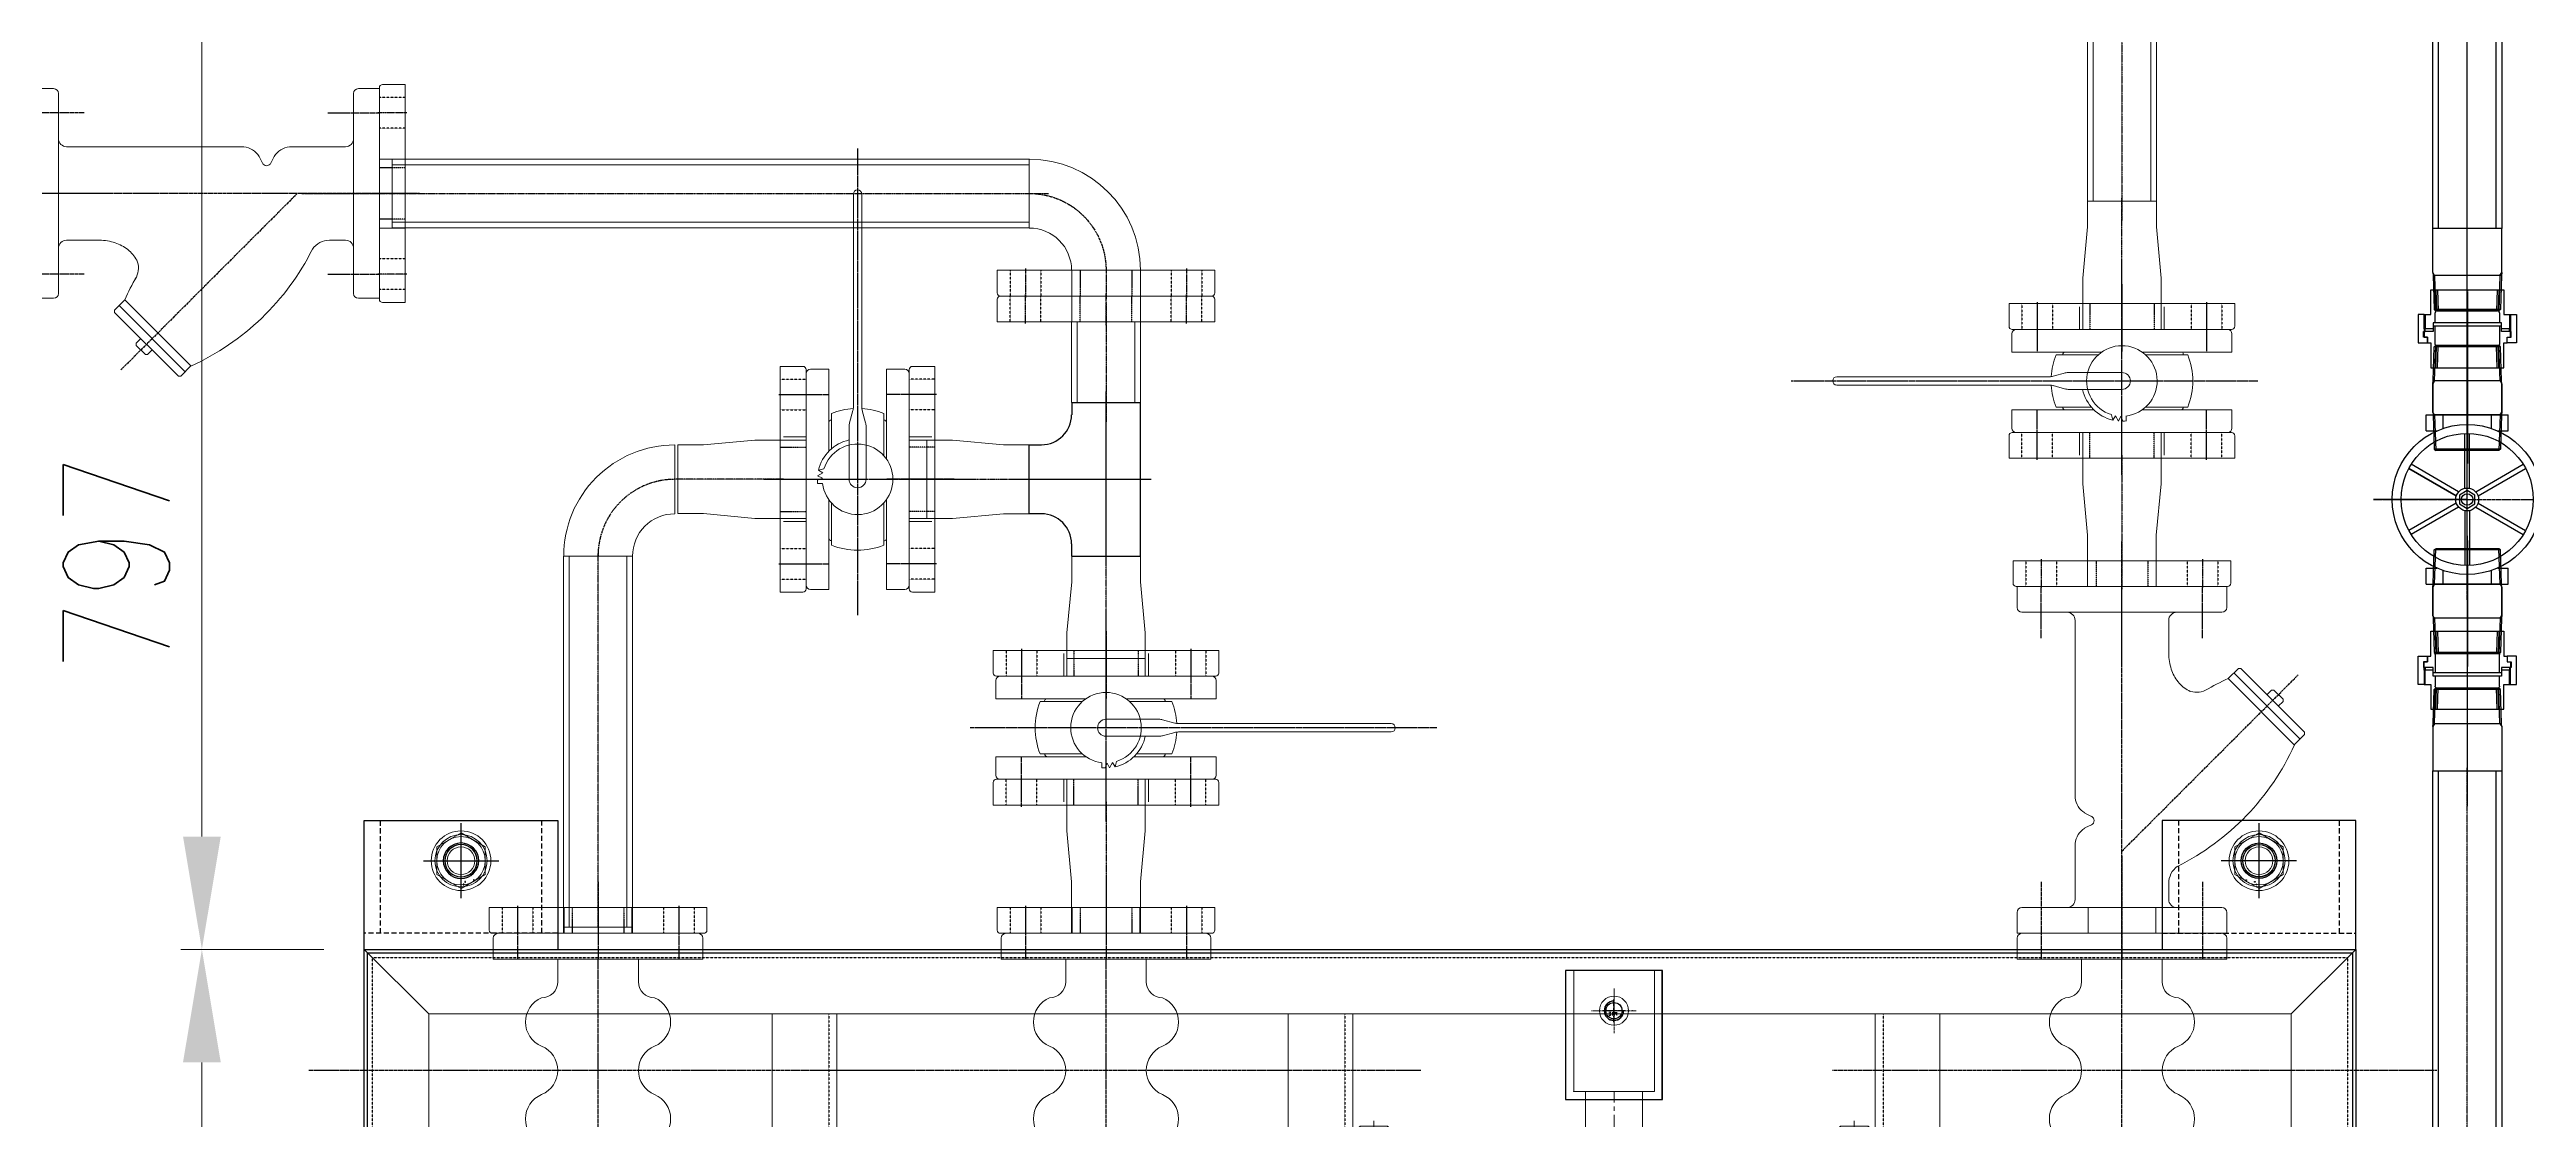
# Model space of a CAD drawing. Header units: millimetres. Extents: x -32759 to 129432, y 390 to 54305.
# Drawn here: x 13997 to 15533, y 27205 to 27868 of the extents above; entities that cross this region are included whole.
import ezdxf

# ---------------------------------------------------------------- set-up
doc = ezdxf.new("R2010")
doc.units = ezdxf.units.MM
for name, pattern in [('CENTER', [2, 1.25, -0.25, 0.25, -0.25]), ('HIDDEN', [0.375, 0.25, -0.125]), ('HIDDEN2', [4.7625, 3.175, -1.5875]), ('PHANTOM', [2.5, 1.25, -0.25, 0.25, -0.25, 0.25, -0.25])]:
    doc.linetypes.add(name, pattern=pattern)
for name, color, linetype in [('01d', 211, 'Continuous'), ('01j', 243, 'Continuous'), ('1', 20, 'Continuous'), ('3', 5, 'Continuous'), ('4', 102, 'Continuous'), ('65A_65A_10K-FF', 7, 'Continuous'), ('BOM-UDEF', 3, 'Continuous'), ('CENTER', 1, 'CENTER'), ('CL', 1, 'CENTER'), ('FL', 3, 'Continuous'), ('HL', 2, 'HIDDEN'), ('OUTLINE', 7, 'Continuous'), ('PL', 5, 'PHANTOM'), ('RD', 5, 'Continuous'), ('THIN', 3, 'Continuous'), ('외형선', 3, 'Continuous')]:
    doc.layers.add(name, color=color, linetype=linetype)
doc.layers.add('02 숨은선', color=2, linetype='HIDDEN', lineweight=15)
doc.layers.add('_BODY', color=7, linetype='Continuous', lineweight=13)
doc.styles.add('ROAMNS', font='romans.shx', dxfattribs={"width": 0.8, "bigfont": 'whgtxt.shx'})
doc.styles.add('한글', font='romans.shx', dxfattribs={"height": 4, "bigfont": 'whgtxt.shx'})
doc.dimstyles.new('20 작은 한덕_도면칫수', dxfattribs={"dimscale": 20, "dimtxt": 3.3, "dimasz": 3.5, "dimexe": 0.65, "dimexo": 1.25, "dimgap": 1, "dimtad": 1, "dimdec": 0, "dimdsep": 46, "dimtxsty": 'ROAMNS', "dimcen": 0, "dimclrd": 7, "dimclre": 7, "dimclrt": 2, "dimadec": 0, "dimazin": 2, "dimtp": 0.1, "dimtm": 0.1, "dimtfac": 0.71, "dimtdec": 0, "dimtmove": 0, "dimatfit": 3, "dimfxl": 1, "dimlwd": -1, "dimlwe": -1, "dimarcsym": 1})

# ---------------------------------------------------------------- blocks, each defined once
blk = doc.blocks.new('sdfgsdfgsfgd')
at = {"ltscale": 0.5}
blk.add_circle((488041.9, 298396.3), 5.05, dxfattribs=at)
at = {"layer": 'CL', "ltscale": 0.5}
for p, q in [((488034.9, 298396.3), (488048.9, 298396.3)), ((488041.9, 298403.3), (488041.9, 298389.3))]:
    blk.add_line(p, q, dxfattribs=at)
at = {"layer": 'FL', "color": 1, "ltscale": 0.5}
blk.add_arc((488041.9, 298396.3), 6, 270, 180, dxfattribs=at)
at = {"color": 2, "ltscale": 0.5, "insert": (488039.8, 298399.2), "char_height": 2, "width": 1.543, "attachment_point": 1, "style": '한글'}
blk.add_mtext('M12', dxfattribs=at)
blk = doc.blocks.new('zxcvxcvxz')
at = {"ltscale": 0.5}
for p, q in [((487475.9, 298214.1), (487475.9, 298134.1)), ((487535.9, 298214.1), (487475.9, 298214.1)), ((487535.9, 298134.1), (487535.9, 298214.1)), ((487475.9, 298134.1), (487535.9, 298134.1))]:
    blk.add_line(p, q, dxfattribs=at)
blk.add_blockref('sdfgsdfgsfgd', (-536, -237.2))
blk = doc.blocks.new('FRP-32')
for p, q in [((0, -62), (0, 62)), ((16, 65), (3, 65)), ((16, -65), (16, 65)), ((154, 65), (167, 65)), ((154, -65), (154, 65)), ((170, -62), (170, 62)), ((-16, 21), (0, 21)), ((16, 25), (30, 25)), ((140, 25), (154, 25)), ((186, 21), (170, 21)), ((-16, -21), (0, -21)), ((16, -25), (30, -25)), ((140, -25), (154, -25)), ((186, -21), (170, -21)), ((3, -65), (16, -65)), ((167, -65), (154, -65))]:
    blk.add_line(p, q)
for centre, radius, start, end in [((3, 62), 3, 90, 180), ((167, 62), 3, 0, 90), ((30, 35), 10, 270, 0), ((55, 28.75), 16.25, 22.61986, 157.38014), ((85, 41.25), 16.25, 202.61986, 337.38014), ((115, 28.75), 16.25, 22.61986, 157.38014), ((140, 35), 10, 180, 270), ((30, -35), 10, 0, 90), ((85, -41.25), 16.25, 22.61986, 157.38014), ((140, -35), 10, 90, 180), ((55, -28.75), 16.25, 202.61986, 337.38014), ((115, -28.75), 16.25, 202.61986, 337.38014), ((3, -62), 3, 180, 270), ((167, -62), 3, 270, 0)]:
    blk.add_arc(centre, radius, start, end)
at = {"layer": 'CENTER'}
for p, q in [((85, 195.21), (85, -179.4)), ((-16, 50), (16, 50)), ((186, 50), (154, 50)), ((-32, 0), (16, 0)), ((16, 0), (154, 0)), ((202, 0), (154, 0)), ((-16, -50), (16, -50)), ((186, -50), (154, -50))]:
    blk.add_line(p, q, dxfattribs=at)
blk = doc.blocks.new('SDFGSDFGFSDGSDG')
at = {"color": 7}
for p, q in [((341282.7, 45572.3), (341282.7, 45472.3)), ((341282.7, 45572.3), (341357.7, 45572.3)), ((341357.7, 45226.3), (341357.7, 45572.3)), ((341282.7, 45472.3), (341357.7, 45472.3)), ((341724.7, 45424.3), (341799.7, 45424.3)), ((341799.7, 45374.3), (341799.7, 45424.3)), ((341724.7, 45374.3), (341799.7, 45374.3)), ((341282.7, 45326.3), (341357.7, 45326.3)), ((341282.7, 45326.3), (341282.7, 45226.3)), ((341282.7, 45226.3), (341357.7, 45226.3))]:
    blk.add_line(p, q, dxfattribs=at)
at = {"color": 7, "linetype": 'Continuous'}
for p, q in [((341357.7, 45572.3), (341381.7, 45572.3)), ((341381.7, 45226.3), (341381.7, 45572.3)), ((341539.7, 45572.3), (341563.7, 45572.3)), ((341539.7, 45572.3), (341539.7, 45226.3)), ((341563.7, 45572.3), (341563.7, 45226.3)), ((341724.7, 45424.3), (341724.7, 45374.3)), ((341539.7, 45417), (341381.7, 45417)), ((341724.7, 45417), (341508.7, 45417)), ((341539.7, 45381.7), (341381.7, 45381.7)), ((341724.7, 45381.7), (341508.7, 45381.7)), ((341357.7, 45226.3), (341381.7, 45226.3)), ((341539.7, 45226.3), (341563.7, 45226.3))]:
    blk.add_line(p, q, dxfattribs=at)
for p, q in [((341566.1, 45565.3), (341563.7, 45565.3)), ((341566.1, 45531.3), (341566.1, 45565.3)), ((341580.1, 45563.9), (341566.1, 45563.9)), ((341582.1, 45536.6), (341582.1, 45560)), ((341539.7, 45558.3), (341381.7, 45558.3)), ((341580.1, 45556.1), (341566.1, 45556.1)), ((341701.7, 45558.3), (341582.1, 45558.3)), ((341701.7, 45558.3), (341703.2, 45556.8)), ((341703.2, 45556.8), (341703.2, 45548.3)), ((341703.2, 45539.8), (341703.2, 45548.3)), ((341703.2, 45539.8), (341703.2, 45548.3)), ((341539.7, 45538.3), (341381.7, 45538.3)), ((341566.1, 45531.3), (341563.7, 45531.3)), ((341580.1, 45540.5), (341566.1, 45540.5)), ((341580.1, 45532.8), (341566.1, 45532.8)), ((341701.7, 45538.3), (341582.1, 45538.3)), ((341701.7, 45538.3), (341703.2, 45539.8)), ((341566.1, 45267.3), (341563.7, 45267.3)), ((341566.1, 45267.3), (341566.1, 45233.3)), ((341539.7, 45260.3), (341381.7, 45260.3)), ((341580.1, 45265.9), (341566.1, 45265.9)), ((341580.1, 45258.1), (341566.1, 45258.1)), ((341582.1, 45262), (341582.1, 45238.6)), ((341701.7, 45260.3), (341582.1, 45260.3)), ((341701.7, 45260.3), (341703.2, 45258.8)), ((341703.2, 45258.8), (341703.2, 45250.3)), ((341703.2, 45258.8), (341703.2, 45250.3)), ((341539.7, 45240.3), (341381.7, 45240.3)), ((341580.1, 45242.5), (341566.1, 45242.5)), ((341701.7, 45240.3), (341582.1, 45240.3)), ((341701.7, 45240.3), (341703.2, 45241.8)), ((341703.2, 45241.8), (341703.2, 45250.3)), ((341566.1, 45233.3), (341563.7, 45233.3)), ((341580.1, 45234.8), (341566.1, 45234.8))]:
    blk.add_line(p, q)
at = {"color": 1, "linetype": 'CENTER', "ltscale": 10}
for p, q in [((341706.4, 45548.3), (341357.7, 45548.3)), ((341357.7, 45399.3), (341724.7, 45399.3)), ((341706.4, 45250.3), (341357.7, 45250.3))]:
    blk.add_line(p, q, dxfattribs=at)
at = {"color": 1}
for p, q in [((341539.7, 45556.8), (341381.7, 45556.8)), ((341703.2, 45556.8), (341582.1, 45556.8)), ((341701.7, 45558.3), (341701.7, 45548.3)), ((341701.7, 45538.3), (341701.7, 45548.3)), ((341539.7, 45539.8), (341381.7, 45539.8)), ((341703.2, 45539.8), (341582.1, 45539.8)), ((341539.7, 45258.8), (341381.7, 45258.8)), ((341703.2, 45258.8), (341582.1, 45258.8)), ((341701.7, 45260.3), (341701.7, 45250.3)), ((341539.7, 45241.8), (341381.7, 45241.8)), ((341703.2, 45241.8), (341582.1, 45241.8)), ((341701.7, 45240.3), (341701.7, 45250.3))]:
    blk.add_line(p, q, dxfattribs=at)
at = {"color": 1, "linetype": 'CENTER'}
for p, q in [((341317.7, 45508.5), (341317.7, 45536.2)), ((341303.8, 45522.3), (341331.5, 45522.3)), ((341774.7, 45385.5), (341774.7, 45413.2)), ((341788.5, 45399.3), (341760.8, 45399.3)), ((341317.7, 45262.5), (341317.7, 45290.2)), ((341303.8, 45276.3), (341331.5, 45276.3))]:
    blk.add_line(p, q, dxfattribs=at)
at = {"color": 6, "linetype": 'PHANTOM', "ltscale": 30}
for p, q in [((341381.7, 45269), (341539.7, 45538.3)), ((341539.7, 45260.3), (341381.7, 45529.7))]:
    blk.add_line(p, q, dxfattribs=at)
at = {"color": 4}
for centre in [(341317.7, 45522.3), (341774.7, 45399.3), (341317.7, 45276.3)]:
    blk.add_circle(centre, 9, dxfattribs=at)
for centre, radius, start, end in [((341577.4, 45560), 4.72, 304.3645, 55.6355), ((341566.3, 45548.3), 15.8, 330.4421, 29.5579), ((341577.4, 45536.6), 4.72, 304.3645, 55.6355), ((341577.4, 45262), 4.72, 304.3645, 55.6355), ((341566.3, 45250.3), 15.8, 330.4421, 29.5579), ((341577.4, 45238.6), 4.72, 304.3645, 55.6355)]:
    blk.add_arc(centre, radius, start, end)
at = {"color": 0, "linetype": 'ByBlock'}
for p in [(341282.7, 45572.3), (341357.7, 45572.3), (341724.7, 45424.3), (341799.7, 45374.3), (341799.7, 45374.3)]:
    blk.add_point(p, dxfattribs=at)
at = {"color": 1, "linetype": 'CENTER'}
blk.add_point((341774.7, 45388), dxfattribs=at)
at = {"color": 3, "linetype": 'ByBlock'}
blk.add_point((341799.7, 45374.3), dxfattribs=at)
blk.add_point((341799.7, 45374.3), dxfattribs=at)
blk.add_point((341799.7, 45374.3), dxfattribs=at)
at = {"layer": '65A_65A_10K-FF', "color": 7, "linetype": 'Continuous'}
for p, q in [((341157.7, 45561.8), (341157.7, 45386.8)), ((341157.7, 45561.8), (341175.7, 45561.8)), ((341175.7, 45561.8), (341175.7, 45386.8)), ((341176.1, 45512.5), (341357.7, 45512.5)), ((341176.1, 45436.2), (341357.7, 45436.2)), ((341237.7, 45411.8), (341237.7, 45236.8)), ((341237.7, 45411.8), (341255.7, 45411.8)), ((341255.7, 45411.8), (341255.7, 45236.8)), ((341157.7, 45386.8), (341175.7, 45386.8)), ((341256.1, 45362.5), (341357.7, 45362.5)), ((341256.1, 45286.2), (341357.7, 45286.2)), ((341237.7, 45236.8), (341255.7, 45236.8))]:
    blk.add_line(p, q, dxfattribs=at)
at = {"layer": 'Defpoints', "color": 3, "linetype": 'ByBlock'}
blk.add_point((341207.7, 45522.3), dxfattribs=at)
at = {"layer": 'OUTLINE', "color": 1, "linetype": 'CENTER', "ltscale": 20}
for p, q in [((341158.1, 45474.3), (341381.7, 45474.3)), ((341238.1, 45324.3), (341381.7, 45324.3))]:
    blk.add_line(p, q, dxfattribs=at)
blk = doc.blocks.new('BL-50P')
for p, q in [((33.5, 202), (33.5, 51.3)), ((39.5, 202), (39.5, 51.3)), ((0, -75), (0, 75)), ((3, 78), (16, 78)), ((16, 19.8), (16, 78)), ((70, 78), (57, 78)), ((57, 78), (57, 14.3)), ((73, 75), (73, -75)), ((16, 40.1), (16, 19.8)), ((18, 46.7), (18, 21.7)), ((30.5, 37.5), (30.5, 0)), ((33.2, 48.7), (30.8, 40.1)), ((39.8, 48.7), (42.2, 40.1)), ((42.5, 37.5), (42.5, 0)), ((55, 46.7), (55, 16.8)), ((57, 40.1), (57, 14.3)), ((-16, 30), (0, 30)), ((89, 30), (73, 30)), ((8, -0.7), (11.5, 0.7)), ((8.1, 2.4), (11.9, 4.6)), ((11.5, 0.7), (8.1, 2.4)), ((8.7, 6.4), (12.6, 7.4)), ((11.9, 4.6), (8.7, 6.4)), ((8.1, -2.9), (11.7, -2.9)), ((16, -78), (16, -14.3)), ((16, -14.3), (16, -41.5)), ((18, -16.8), (18, -46.7)), ((55, -16.8), (55, -46.7)), ((57, -14.3), (57, -78)), ((57, -14.3), (57, -42)), ((-16, -30), (0, -30)), ((89, -30), (73, -30)), ((18, -43.5), (18, -43.5)), ((55, -43.5), (55.5, -43.5)), ((3, -78), (16, -78)), ((70, -78), (57, -78))]:
    blk.add_line(p, q)
for centre, radius, start, end in [((36.5, 202), 3, 0, 180), ((3, 75), 3, 90, 180), ((70, 75), 3, 0, 90), ((18, 40.1), 2, 90, 180), ((36.5, 0), 50.2, 93.5055, 111.6124), ((40.5, 37.5), 10, 164.9149, 180), ((23.5, 51.3), 10, 344.9149, 0), ((49.5, 51.3), 10, 180, 195.0851), ((36.5, 0), 50.2, 68.3876, 86.4945), ((32.5, 37.5), 10, 0, 15.0851), ((55, 40.1), 2, 0, 90), ((36.5, 0), 28.5, 102.1532, 166.9419), ((36.5, 0), 25, 186.6152, 162.7268), ((36.5, 0), 6, 180, 0), ((36.5, 0), 28.5, 181.4361, 185.7998), ((18, -41.5), 2, 180, 270), ((36.5, 0), 50.2, 248.3876, 291.6124), ((55.5, -42), 1.5, 270, 0), ((3, -75), 3, 180, 270), ((70, -75), 3, 270, 0)]:
    blk.add_arc(centre, radius, start, end)
at = {"layer": 'CENTER'}
for p, q in [((36.5, 234.4), (36.5, -96.3)), ((-16, 60), (16, 60)), ((89, 60), (57, 60)), ((-29.9, 0), (119.7, 0)), ((-28, 0), (16, 0)), ((105, 0), (57, 0)), ((-16, -60), (16, -60)), ((89, -60), (57, -60))]:
    blk.add_line(p, q, dxfattribs=at)
blk = doc.blocks.new('A$C351C1466')
at = {"ltscale": 0.5}
for p, q in [((2, 140), (2, 0)), ((16, 140), (2, 140)), ((18, 2), (18, 138)), ((2, 94.3), (18, 94.3)), ((2, 45.7), (18, 45.7)), ((2, 0), (16, 0))]:
    blk.add_line(p, q, dxfattribs=at)
for centre, start, end in [((16, 138), 0, 90), ((16, 2), 270, 0)]:
    blk.add_arc(centre, 2, start, end, dxfattribs=at)
at = {"layer": 'CL', "ltscale": 0.5}
for p, q in [((1, 122.5), (19, 122.5)), ((0, 70), (20, 70)), ((1, 17.5), (19, 17.5))]:
    blk.add_line(p, q, dxfattribs=at)
at = {"layer": 'HL', "ltscale": 0.5}
for p, q in [((2, 132), (18, 132)), ((2, 113), (18, 113)), ((2, 27), (18, 27)), ((2, 8), (18, 8))]:
    blk.add_line(p, q, dxfattribs=at)
at = {"layer": 'PL', "ltscale": 0.5}
for p, q in [((2, 90), (18, 90)), ((2, 50), (18, 50))]:
    blk.add_line(p, q, dxfattribs=at)
blk = doc.blocks.new('A$C01775BC6')
at = {"ltscale": 0.5}
for p, q in [((2, 48.6), (17.9, 48.6)), ((2, 0), (2, 48.6)), ((17.9, 48.6), (49.6, 45.6)), ((49.6, 45.6), (65.5, 45.6)), ((65.5, 45.6), (65.5, 2.9)), ((49.6, 2.9), (17.9, 0)), ((65.5, 2.9), (49.6, 2.9)), ((17.9, 0), (2, 0))]:
    blk.add_line(p, q, dxfattribs=at)
at = {"layer": 'CL', "ltscale": 0.5}
blk.add_line((0, 24.3), (67.5, 24.3), dxfattribs=at)
blk = doc.blocks.new('A$C63697C70')
at = {"ltscale": 0.5}
for p, q in [((2, 135), (2, 0)), ((16, 135), (2, 135)), ((18, 2), (18, 133)), ((2, 88.9), (18, 88.9)), ((2, 46.2), (18, 46.2)), ((2, 0), (16, 0))]:
    blk.add_line(p, q, dxfattribs=at)
for centre, start, end in [((16, 133), 0, 90), ((16, 2), 270, 0)]:
    blk.add_arc(centre, 2, start, end, dxfattribs=at)
at = {"layer": 'CL', "ltscale": 0.5}
for p, q in [((1, 117.5), (19, 117.5)), ((0, 67.5), (20, 67.5)), ((1, 17.5), (19, 17.5))]:
    blk.add_line(p, q, dxfattribs=at)
at = {"layer": 'HL', "ltscale": 0.5}
for p, q in [((2, 127), (18, 127)), ((2, 108), (18, 108)), ((2, 27), (18, 27)), ((2, 8), (18, 8))]:
    blk.add_line(p, q, dxfattribs=at)
at = {"layer": 'PL', "ltscale": 0.5}
for p, q in [((2, 83.5), (18, 83.5)), ((2, 51.5), (18, 51.5))]:
    blk.add_line(p, q, dxfattribs=at)
blk = doc.blocks.new('A$C61626EAD')
at = {"ltscale": 0.5}
blk.add_blockref('A$C351C1466', (79.5, 0), dxfattribs=at)
at = {"ltscale": 0.5, "rotation": 180}
blk.add_blockref('A$C63697C70', (20, 137.5), dxfattribs=at)
at = {"ltscale": 0.5, "xscale": -1}
blk.add_blockref('A$C01775BC6', (83.5, 45.7), dxfattribs=at)
blk = doc.blocks.new('CI-F32S')
for p, q in [((13, 65), (0, 65)), ((0, 65), (0, -65)), ((16, 62), (16, -34)), ((199, -34), (199, 62)), ((215, 65), (202, 65)), ((215, -65), (215, 65)), ((21, 29), (55.8, 29)), ((31, 29), (46.5, 29)), ((67.3, 18.9), (65.3, 23)), ((72.5, 18.9), (74.5, 23)), ((84, 29), (194, 29)), ((21, -29), (31, -29)), ((173.5, -29), (194, -29)), ((16, -34), (16, -62)), ((199, -62), (199, -34)), ((0, -65), (13, -65)), ((116.9, -106.9), (157.9, -65.9)), ((120.4, -110.5), (161.4, -69.5)), ((124.6, -113.3), (164.2, -73.7)), ((157.9, -65.9), (164.2, -72.3)), ((164.2, -72.3), (164.2, -73.7)), ((202, -65), (215, -65)), ((148, -90), (150.8, -92.8)), ((116.9, -106.9), (123.2, -113.3)), ((140.9, -97), (143.7, -99.9)), ((143.7, -99.9), (145.1, -99.9)), ((145.1, -99.9), (150.8, -94.2)), ((150.8, -92.8), (150.8, -94.2)), ((123.2, -113.3), (124.6, -113.3))]:
    blk.add_line(p, q)
blk.add_lwpolyline([(173.5, -29, 0.079365), (163.8, -30.6, 0.08841), (156, -34.8, 0.105167), (150.5, -41.4, 0.020221), (149.9, -42.5, 0.121124)], format="xyb")
for centre, radius, start, end in [((13, 62), 3, 0, 90), ((202, 62), 3, 90, 180), ((21, 34), 5, 180, 270), ((194, 34), 5, 270, 0), ((54.5, 16.5), 12.5, 31.2177, 84.3169), ((69.9, 20.1), 2.89, 204.1228, 335.8772), ((85.3, 16.5), 12.5, 95.6831, 148.7823), ((21, -34), 5, 90, 180), ((31, -41.9), 12.9, 35.2952, 90.0763), ((194, -34), 5, 0, 90), ((181.6, 35.7), 156.7, 206.6184, 245.595), ((161.5, -46.4), 12.1, 161.4563, 212.9327), ((15.2, -130.6), 156.7, 24.405, 30.1826), ((13, -62), 3, 270, 0), ((202, -62), 3, 180, 270)]:
    blk.add_arc(centre, radius, start, end)
at = {"layer": 'CENTER'}
for p, q in [((32, 50), (0, 50)), ((183, 50), (215, 50)), ((-24.8, 0), (242.9, 0)), ((48, 0), (0, 0)), ((50.9, 0), (160.3, -109.4)), ((167, 0), (215, 0)), ((32, -50), (0, -50)), ((183, -50), (215, -50))]:
    blk.add_line(p, q, dxfattribs=at)
blk = doc.blocks.new('A$C57364975')
at = {"layer": '1'}
for p, q in [((53.4, 84.1), (53.4, 0)), ((0, 28), (107.9, 28))]:
    blk.add_line(p, q, dxfattribs=at)
at = {"layer": '3'}
for p, q in [((32.1, 75.6), (74.8, 75.6)), ((32.1, 75.6), (32.1, 68)), ((74.8, 75.6), (74.8, 68)), ((5.8, 49.3), (13.4, 49.3)), ((5.8, 49.3), (5.8, 6.6)), ((101, 49.3), (93.4, 49.3)), ((101, 49.3), (101, 6.6)), ((5.8, 6.6), (101, 6.6))]:
    blk.add_line(p, q, dxfattribs=at)
for centre, start, end in [((13.4, 68), 270, 0), ((93.4, 68), 180, 270)]:
    blk.add_arc(centre, 18.6, start, end, dxfattribs=at)
blk = doc.blocks.new('A$C14AC7C18')
at = {"ltscale": 0.5}
for p, q in [((12, 0), (12, 42.7)), ((12, 42.7), (62, 42.7)), ((62, 39.2), (12, 39.2)), ((62, 0), (62, 42.7)), ((62, 3.5), (12, 3.5)), ((62, 0), (12, 0))]:
    blk.add_line(p, q, dxfattribs=at)
at = {"layer": 'CL', "ltscale": 0.5}
blk.add_line((74, 21.3), (0, 21.3), dxfattribs=at)
blk = doc.blocks.new('A$C0A1C3371')
at = {"ltscale": 0.5, "extrusion": (0, 0, -1), "zscale": -1}
for name, p, rotation in [('A$C351C1466', (-54.1, 174.1), 90.00000000000001), ('A$C63697C70', (-219.7, 137.5), 180)]:
    blk.add_blockref(name, p, dxfattribs=dict(at, rotation=rotation))
at = {"ltscale": 0.5, "rotation": 270}
blk.add_blockref('A$C01775BC6', (99.8, 183.1), dxfattribs=at)
at = {"ltscale": 0.5, "extrusion": (0, 0, -1), "zscale": -1}
blk.add_blockref('A$C351C1466', (-20, 0), dxfattribs=at)
for name, p in [('A$C57364975', (70.7, 42)), ('A$C14AC7C18', (159.7, 48.7))]:
    blk.add_blockref(name, p)
at = {"ltscale": 0.5}
blk.add_blockref('A$C01775BC6', (11, 45.7), dxfattribs=at)
blk = doc.blocks.new('ytreyrty')
at = {"ltscale": 0.5}
for p, q in [((333062.6, 37987.1), (333105.3, 37987.1)), ((333036.4, 37960.8), (333036.4, 37918.1))]:
    blk.add_line(p, q, dxfattribs=at)
for radius in [68.9, 26.2]:
    blk.add_arc((333036.4, 37987.1), radius, 270, 0, dxfattribs=at)
at = {"layer": 'CL', "ltscale": 0.5}
blk.add_arc((333036.4, 37987.1), 47.6, 270, 0, dxfattribs=at)
blk = doc.blocks.new('A$C14867295')
at = {"ltscale": 0.5}
for p, q in [((0, 0), (0, 230)), ((0, 230), (42.7, 230)), ((3.5, 0), (3.5, 230)), ((39.2, 0), (39.2, 230)), ((42.7, 230), (42.7, 0)), ((0, 0), (42.7, 0))]:
    blk.add_line(p, q, dxfattribs=at)
at = {"layer": 'CL', "ltscale": 0.5}
blk.add_line((21.4, 0), (21.4, 232), dxfattribs=at)
blk = doc.blocks.new('HS_BOM', base_point=(-3113.6, 16316.3))
at = {"layer": 'BOM-UDEF'}
blk.add_circle((-3113.6, 16316.3), 0.25, dxfattribs=at)
blk = doc.blocks.new('asfsafsdfffas')
for p, q in [((495497.8, 292525.5), (495482.8, 292516.9)), ((495512.8, 292516.9), (495497.8, 292525.5)), ((495482.8, 292516.9), (495482.8, 292499.6)), ((495512.8, 292499.6), (495512.8, 292516.9)), ((495482.8, 292499.6), (495497.8, 292490.9)), ((495497.8, 292490.9), (495512.8, 292499.6))]:
    blk.add_line(p, q)
at = {"ltscale": 0.5}
blk.add_line((495437.8, 292453.2), (495557.8, 292453.2), dxfattribs=at)
for radius in [18.5, 16.2, 15, 11, 10.1, 8.56]:
    blk.add_circle((495497.8, 292508.2), radius)
at = {"layer": '1', "ltscale": 10}
for p, q in [((495497.8, 292484.9), (495497.8, 292531.5)), ((495521.1, 292508.2), (495474.4, 292508.2))]:
    blk.add_line(p, q, dxfattribs=at)
at = {"layer": 'CL'}
for p, q in [((495497.8, 292487.7), (495497.8, 292528.7)), ((495497.8, 292488.9), (495497.8, 292527.5)), ((495497.8, 292490), (495497.8, 292526.4)), ((495518.3, 292508.2), (495477.3, 292508.2)), ((495517.1, 292508.2), (495478.5, 292508.2)), ((495516, 292508.2), (495479.6, 292508.2))]:
    blk.add_line(p, q, dxfattribs=at)
at = {"layer": 'RD'}
blk.add_circle((495497.8, 292508.2), 10, dxfattribs=at)
at = {"layer": '외형선'}
for p, q in [((495557.8, 292533.2), (495437.8, 292533.2)), ((495437.8, 292533.2), (495437.8, 292453.2)), ((495557.8, 292453.2), (495557.8, 292533.2))]:
    blk.add_line(p, q, dxfattribs=at)
at = {"layer": '외형선', "color": 2, "linetype": 'HIDDEN2'}
for p, q in [((495447.8, 292533.2), (495447.8, 292463.2)), ((495547.8, 292463.2), (495547.8, 292533.2)), ((495437.8, 292463.2), (495557.8, 292463.2))]:
    blk.add_line(p, q, dxfattribs=at)
at = {"layer": '외형선'}
blk.add_circle((495497.8, 292508.2), 11, dxfattribs=at)
at = {"layer": 'BOM-UDEF', "rotation": 180}
for p in [(495489.8, 292496.2), (495495.2, 292495.1), (495496.2, 292493.5)]:
    blk.add_blockref('HS_BOM', p, dxfattribs=at)
blk = doc.blocks.new('xcvxcvb')
at = {"ltscale": 0.5}
for p, q in [((499967.3, 297427.4), (499967.3, 296861.4)), ((500007.3, 297387.4), (499967.3, 297427.4)), ((500007.3, 296901.4), (500007.3, 297387.4)), ((500007.3, 296901.4), (499967.3, 296861.4))]:
    blk.add_line(p, q, dxfattribs=at)
at = {"layer": 'HL', "ltscale": 0.5}
blk.add_line((499972.3, 297422.4), (499972.3, 296866.4), dxfattribs=at)
blk = doc.blocks.new('asfasfsadfas')
at = {"ltscale": 0.5}
for p, q in [((503999.7, 299042.8), (503513.7, 299042.8)), ((503513.7, 299002.8), (503513.7, 299042.8)), ((503999.7, 299002.8), (503999.7, 299042.8)), ((503513.7, 299002.8), (503999.7, 299002.8))]:
    blk.add_line(p, q, dxfattribs=at)
at = {"layer": 'HL', "ltscale": 0.5}
blk.add_line((503513.7, 299007.8), (503999.7, 299007.8), dxfattribs=at)
blk = doc.blocks.new('sdfgsdgfsgfsd')
at = {"ltscale": 0.5}
for p, q in [((56535.4, -11829.8), (57770.4, -11829.8)), ((56575.4, -11869.8), (56535.4, -11829.8)), ((57730.4, -11869.8), (57770.4, -11829.8)), ((57730.4, -11869.8), (56575.4, -11869.8))]:
    blk.add_line(p, q, dxfattribs=at)
at = {"layer": 'HL', "ltscale": 0.5}
blk.add_line((56540.4, -11834.8), (57765.4, -11834.8), dxfattribs=at)
blk = doc.blocks.new('xcvbxcbvxcvbxc')
at = {"extrusion": (0, 0, -1), "zscale": -1}
blk.add_blockref('asfsafsdfffas', (-552093.2, -305783), dxfattribs=at)
for name, p in [('asfsafsdfffas', (-437787.4, -305783)), ('sdfgsdgfsgfsd', (0, -1500))]:
    blk.add_blockref(name, p)
for name, p, rotation in [('xcvxcvb', (443431.9, 283531.6), 180), ('asfasfsadfas', (-355831.2, 490143.9), 270), ('asfasfsadfas', (-356151.2, 490143.9), 270)]:
    blk.add_blockref(name, p, dxfattribs=dict(at, rotation=rotation))
at = {"rotation": 180}
blk.add_blockref('xcvxcvb', (557737.7, 283531.6), dxfattribs=at)
at = {"extrusion": (0, 0, -1), "xscale": -1, "zscale": -1, "rotation": 90}
blk.add_blockref('asfasfsadfas', (241530.4, 490143.9), dxfattribs=at)
blk = doc.blocks.new('sdgsdfgfsdgfdsgsd')
at = {"ltscale": 0.5}
for p, q in [((488000.2, 298377.5), (488000.2, 298292.5)), ((488100.2, 298377.5), (488000.2, 298377.5)), ((488100.2, 298292.5), (488100.2, 298377.5)), ((488000.2, 298292.5), (488100.2, 298292.5))]:
    blk.add_line(p, q, dxfattribs=at)
blk.add_blockref('sdfgsdfgsfgd', (8.3, -58.8))
blk = doc.blocks.new('vbn')
at = {"ltscale": 0.5}
blk.add_circle((491764.7, 300516.7), 5.05, dxfattribs=at)
at = {"layer": 'CL', "ltscale": 0.5}
for p, q in [((491757.7, 300516.7), (491771.7, 300516.7)), ((491764.7, 300523.7), (491764.7, 300509.7))]:
    blk.add_line(p, q, dxfattribs=at)
at = {"layer": 'FL', "color": 1, "ltscale": 0.5}
blk.add_arc((491764.7, 300516.7), 6, 270, 180, dxfattribs=at)
blk = doc.blocks.new('xcvbxcv')
at = {"ltscale": 0.5}
for p, q in [((495958.8, 294579.4), (495888.8, 294579.4)), ((495888.8, 294389.4), (495888.8, 294579.4)), ((495958.8, 294579.4), (495958.8, 294389.4)), ((495958.8, 294389.4), (495888.8, 294389.4))]:
    blk.add_line(p, q, dxfattribs=at)
blk.add_blockref('vbn', (4159, -5982.3))
at = {"extrusion": (0, 0, -1), "zscale": -1, "rotation": 180}
blk.add_blockref('vbn', (-4159, 594951), dxfattribs=at)
blk = doc.blocks.new('sdfgsfgdsds')
at = {"ltscale": 0.5}
for p, q in [((55035.4, -13329.8, 0), (56270.4, -13329.8, 0)), ((55035.4, -13895.8, 0), (55035.4, -13329.8, 0)), ((55037.4, -13331.8, 0), (56268.4, -13331.8, 0)), ((55037.4, -13893.8, 0), (55037.4, -13331.8, 0)), ((56268.4, -13331.8, 0), (56268.4, -13893.8, 0)), ((56270.4, -13329.8, 0), (56270.4, -13895.8, 0)), ((56270.4, -13895.8, 0), (55035.4, -13895.8, 0)), ((56268.4, -13893.8, 0), (55037.4, -13893.8, 0))]:
    blk.add_line(p, q, dxfattribs=at)
at = {"layer": '01d', "rotation": 180}
for name, p in [('zxcvxcvxz', (543316.3, 284791.3, 0)), ('sdgsdfgfsdgfdsgsd', (543737.5, 284512.7, 0)), ('sdgsdfgfsdgfdsgsd', (543983.5, 284512.7, 0))]:
    blk.add_blockref(name, p, dxfattribs=at)
at = {"layer": '02 숨은선'}
for p in [(-440833.4, -308097.2, 0), (-440653.4, -308097.2, 0), (-440518.4, -308097.2, 0), (-440338.4, -308097.2, 0), (-439888.4, -308097.2, 0), (-439708.4, -308097.2, 0)]:
    blk.add_blockref('xcvbxcv', p, dxfattribs=at)
blk = doc.blocks.new('A$C5E1B3611')
at = {"ltscale": 0.5}
for p, q in [((0, 12), (0, 407)), ((42.7, 407), (0, 407)), ((3.5, 407), (3.5, 12)), ((39.2, 407), (39.2, 12)), ((42.7, 407), (42.7, 12)), ((42.7, 12), (0, 12))]:
    blk.add_line(p, q, dxfattribs=at)
at = {"layer": 'CL', "ltscale": 0.5}
blk.add_line((21.3, 419), (21.3, 0), dxfattribs=at)
blk = doc.blocks.new('A$C2F9E22A5')
at = {"ltscale": 0.5}
for p, q in [((0, 12), (0, 117)), ((42.7, 117), (0, 117)), ((3.5, 117), (3.5, 12)), ((39.2, 117), (39.2, 12)), ((42.7, 117), (42.7, 12)), ((42.7, 12), (0, 12))]:
    blk.add_line(p, q, dxfattribs=at)
at = {"layer": 'CL', "ltscale": 0.5}
blk.add_line((21.3, 129), (21.3, 0), dxfattribs=at)
blk = doc.blocks.new('GL-32P')
for p, q in [((-0.7, 0), (-0.7, 58.1)), ((-5.5, 5.3), (-22.5, 34.7)), ((-2.9, 6.8), (-19.9, 36.2)), ((18.5, 36.2), (1.5, 6.8)), ((1.5, 6.8), (18.5, 36.2)), ((4.1, 5.3), (21.1, 34.7)), ((-53.2, 25.5), (-53.2, -25.5)), ((-53.2, 25.5), (-43.2, 25.5)), ((-43.2, 25.5), (-43.2, 18.9)), ((41.8, 25.5), (51.8, 25.5)), ((41.8, 25.5), (41.8, 18.9)), ((51.8, 25.5), (51.8, -25.5)), ((-53.2, 15), (-44.8, 15)), ((-7.7, 1.5), (-41.7, 1.5)), ((6.2, 1.5), (36.8, 1.5)), ((36.8, 1.5), (40.3, 1.5)), ((43.3, 15), (51.8, 15)), ((-53.2, -15), (-44.8, -15)), ((-7.7, -1.5), (-41.7, -1.5)), ((-5.5, -5.3), (-22.5, -34.7)), ((-2.9, -6.8), (-19.9, -36.2)), ((1.5, -6.8), (18.5, -36.2)), ((4.1, -5.3), (21.1, -34.7)), ((6.2, -1.5), (36.8, -1.5)), ((36.8, -1.5), (40.3, -1.5)), ((43.3, -15), (51.8, -15)), ((-53.2, -25.5), (-43.2, -25.5)), ((-43.2, -18.9), (-43.2, -25.5)), ((-43.2, -19.8), (-43.2, -20.5)), ((-43.2, -23.3), (-43.2, -25.5)), ((41.8, -18.9), (41.8, -23.3)), ((41.8, -19.8), (41.8, -20.5)), ((41.8, -23.3), (41.8, -25.5)), ((41.8, -25.5), (51.8, -25.5))]:
    blk.add_line(p, q)
blk.add_lwpolyline([(-3.5, 4.8), (-6.2, 0), (-3.5, -4.8), (2, -4.8), (4.8, 0), (2, 4.8)], close=True)
for radius in [46.5, 41, 7.1, 3.56]:
    blk.add_circle((-0.7, 0), radius)
at = {"layer": 'CENTER'}
for p, q in [((-0.7, 58.1), (-0.7, -48.5)), ((-63, 0), (70.5, 0)), ((-63, 0), (71.6, 0)), ((-55.1, 0), (69, 0)), ((-47.2, 0), (47.2, 0))]:
    blk.add_line(p, q, dxfattribs=at)
blk = doc.blocks.new('vbncvbnnnv')
at = {"layer": '1'}
blk.add_line((475651.1, 278032.7), (475572.9, 278032.7), dxfattribs=at)
at = {"layer": '3'}
for p, q in [((475622.2, 278054), (475594.7, 278054)), ((475622.2, 278054), (475624, 278053.9)), ((475624, 278011.4), (475624, 278053.9)), ((475624, 278053.9), (475645.2, 278053.2)), ((475645.2, 278053.2), (475646, 278052.3)), ((475645.2, 278012.1), (475645.2, 278053.2)), ((475646, 278013.1), (475646, 278052.3)), ((475622.2, 278011.3), (475594.7, 278011.3)), ((475622.2, 278011.3), (475624, 278011.4)), ((475624, 278011.4), (475645.2, 278012.1)), ((475645.2, 278012.1), (475646, 278013.1))]:
    blk.add_line(p, q, dxfattribs=at)
at = {"layer": '4'}
for p, q in [((475624, 278053), (475622.2, 278054)), ((475624, 278053), (475646, 278052.3)), ((475624, 278012.4), (475622.2, 278011.3)), ((475624, 278012.4), (475646, 278013.1))]:
    blk.add_line(p, q, dxfattribs=at)
blk = doc.blocks.new('SDFGSDFGDSGSD')
for p, q in [((354495.1, 77803.7), (354516.8, 77803.7)), ((354495.1, 77799.3), (354495.1, 77803.7)), ((354516.8, 77803.7), (354516.8, 77796.7)), ((354476.3, 77794.1), (354476.3, 77738.7)), ((354495.1, 77794.1), (354476.3, 77794.1)), ((354476.3, 77789.1), (354492.3, 77788.6)), ((354492.3, 77789.3), (354492.3, 77743.5)), ((354501.6, 77790.9), (354493.9, 77790.9)), ((354495.1, 77799.3), (354495.1, 77794.1)), ((354506, 77799.3), (354495.1, 77799.3)), ((354501.6, 77792.5), (354506, 77792.5)), ((354501.6, 77740.3), (354501.6, 77792.5)), ((354504, 77792.5), (354508, 77792.5)), ((354504, 77740.3), (354504, 77792.5)), ((354518, 77790.9), (354504, 77790.9)), ((354506, 77792.5), (354506, 77799.3)), ((354508, 77798.5), (354506, 77798.5)), ((354508, 77799.8), (354508, 77798.5)), ((354512.4, 77799.8), (354508, 77799.8)), ((354508, 77799.3), (354512.4, 77799.3)), ((354508, 77792.5), (354508, 77799.3)), ((354512.4, 77796.7), (354512.4, 77799.8)), ((354512.4, 77799.3), (354512.4, 77796.7)), ((354512.4, 77796.7), (354516.8, 77796.7)), ((354516.8, 77796.7), (354512.4, 77796.7)), ((354516.8, 77796.7), (354516.8, 77794.1)), ((354516.8, 77794.1), (354535.7, 77794.1)), ((354519.6, 77743.5), (354519.6, 77789.3)), ((354535.7, 77789.1), (354519.6, 77788.6)), ((354535.7, 77794.1), (354535.7, 77738.7)), ((354476.3, 77743.7), (354492.3, 77744.2)), ((354535.7, 77743.7), (354519.6, 77744.2)), ((354476.3, 77738.7), (354495.1, 77738.7)), ((354493.9, 77741.9), (354501.6, 77741.9)), ((354495.1, 77738.7), (354495.1, 77733.5)), ((354495.1, 77733.5), (354495.1, 77729.1)), ((354495.1, 77733.5), (354506, 77733.5)), ((354495.1, 77729.1), (354516.8, 77729.1)), ((354506, 77740.3), (354501.6, 77740.3)), ((354504, 77741.9), (354518, 77741.9)), ((354508, 77740.3), (354504, 77740.3)), ((354506, 77733.5), (354506, 77740.3)), ((354508, 77734.3), (354506, 77734.3)), ((354508, 77733.5), (354508, 77740.3)), ((354508, 77733), (354508, 77734.3)), ((354512.4, 77733.5), (354508, 77733.5)), ((354512.4, 77733), (354508, 77733)), ((354512.4, 77736.1), (354512.4, 77733.5)), ((354516.8, 77736.1), (354512.4, 77736.1)), ((354512.4, 77736.1), (354512.4, 77733)), ((354516.8, 77736.1), (354512.4, 77736.1)), ((354516.8, 77738.7), (354516.8, 77736.1)), ((354535.7, 77738.7), (354516.8, 77738.7)), ((354516.8, 77729.1), (354516.8, 77736.1))]:
    blk.add_line(p, q)
at = {"extrusion": (0, 0, -1)}
for centre, major_axis, start_param, end_param in [((354493.9, 77789.3), (-1.14, 1.14), -0.785398, 0.785398), ((354518, 77789.3), (-1.14, -1.14), 2.356194, 3.926991), ((354493.9, 77743.5), (-1.14, -1.14), 5.497787, 7.068583), ((354518, 77743.5), (-1.14, 1.14), 2.356194, 3.926991)]:
    blk.add_ellipse(centre, major_axis=major_axis, ratio=1, start_param=start_param, end_param=end_param, dxfattribs=at)
at = {"layer": 'CENTER'}
for p, q in [((354476.3, 77766.4), (354493.1, 77766.4)), ((354493.1, 77766.4), (354518.8, 77766.4)), ((354518.8, 77766.4), (354535.7, 77766.4))]:
    blk.add_line(p, q, dxfattribs=at)
at = {"layer": 'THIN'}
for p, q in [((354476.3, 77790.3), (354492.3, 77789.8)), ((354495.1, 77798.5), (354506, 77798.5)), ((354506, 77799.3), (354508, 77799.3)), ((354535.7, 77790.3), (354519.6, 77789.8)), ((354476.3, 77742.5), (354492.3, 77743)), ((354495.1, 77734.3), (354506, 77734.3)), ((354506, 77733.5), (354508, 77733.5)), ((354535.7, 77742.5), (354519.6, 77743))]:
    blk.add_line(p, q, dxfattribs=at)
blk = doc.blocks.new('A$C4C6130D2')
at = {"xscale": 0.8148148148902692, "yscale": 0.8148148148902692, "zscale": 0.8148148148902692}
blk.add_blockref('SDFGSDFGDSGSD', (-288832.5, -63334.8), dxfattribs=at)
blk = doc.blocks.new('dfhfdghfghfh')
at = {"layer": '1'}
for p, q in [((475436.8, 282605.9), (475358.6, 282605.9)), ((475361.4, 282605.9), (475439.7, 282605.9))]:
    blk.add_line(p, q, dxfattribs=at)
at = {"layer": '3'}
for p, q in [((475367.4, 282626.5), (475366.6, 282625.5)), ((475366.6, 282586.3), (475366.6, 282625.5)), ((475388.6, 282627.2), (475367.4, 282626.5)), ((475367.4, 282585.3), (475367.4, 282626.5)), ((475390.3, 282627.3), (475388.6, 282627.2)), ((475388.6, 282584.7), (475388.6, 282627.2)), ((475407.9, 282627.3), (475390.3, 282627.3)), ((475390.3, 282627.3), (475407.9, 282627.3)), ((475407.9, 282627.3), (475409.7, 282627.2)), ((475409.7, 282584.7), (475409.7, 282627.2)), ((475409.7, 282627.2), (475430.9, 282626.5)), ((475430.9, 282626.5), (475431.7, 282625.5)), ((475430.9, 282585.3), (475430.9, 282626.5)), ((475431.7, 282586.3), (475431.7, 282625.5)), ((475367.4, 282585.3), (475366.6, 282586.3)), ((475430.9, 282585.3), (475431.7, 282586.3)), ((475388.6, 282584.7), (475367.4, 282585.3)), ((475390.3, 282584.6), (475388.6, 282584.7)), ((475407.9, 282584.6), (475390.3, 282584.6)), ((475390.3, 282584.6), (475407.9, 282584.6)), ((475407.9, 282584.6), (475409.7, 282584.7)), ((475409.7, 282584.7), (475430.9, 282585.3))]:
    blk.add_line(p, q, dxfattribs=at)
at = {"layer": '4'}
for p, q in [((475388.6, 282626.2), (475366.6, 282625.5)), ((475388.6, 282626.2), (475390.3, 282627.3)), ((475409.7, 282626.2), (475407.9, 282627.3)), ((475409.7, 282626.2), (475431.7, 282625.5)), ((475388.6, 282585.6), (475366.6, 282586.3)), ((475409.7, 282585.6), (475431.7, 282586.3)), ((475388.6, 282585.6), (475390.3, 282584.6)), ((475409.7, 282585.6), (475407.9, 282584.6))]:
    blk.add_line(p, q, dxfattribs=at)
blk = doc.blocks.new('cvbncvbnbcn')
at = {"ltscale": 0.5}
for p, q in [((475644.7, 282686.4), (475798.3, 282686.4)), ((475644.7, 282643.7), (475644.7, 282686.4)), ((475644.7, 282682.9), (475798.3, 282682.9)), ((475798.3, 282686.4), (475798.3, 282643.7)), ((475644.7, 282647.2), (475798.3, 282647.2)), ((475798.3, 282643.7), (475644.7, 282643.7))]:
    blk.add_line(p, q, dxfattribs=at)
at = {"layer": 'CL', "ltscale": 0.5}
blk.add_line((475642.7, 282665.1), (475800.3, 282665.1), dxfattribs=at)
blk = doc.blocks.new('sdfgsdgdf')
at = {"ltscale": 0.5}
for p, q in [((65491.2, 40754.9), (65736.2, 40754.9)), ((65491.2, 40754.9), (65491.2, 40712.2)), ((65491.2, 40751.4), (65736.2, 40751.4)), ((65736.2, 40754.9), (65736.2, 40712.2)), ((65491.2, 40715.7), (65736.2, 40715.7)), ((65736.2, 40712.2), (65491.2, 40712.2))]:
    blk.add_line(p, q, dxfattribs=at)
at = {"layer": 'CL', "ltscale": 0.5}
blk.add_line((65491.2, 40733.6), (65738.2, 40733.6), dxfattribs=at)
blk = doc.blocks.new('xcvbxcbxcb')
at = {"color": 4, "ltscale": 0.5}
blk.add_line((65921.8, 40597.2), (66216.1, 40597.2), dxfattribs=at)
for name, p in [('GL-32P', (65905.2, 40597.2)), ('sdfgsdgdf', (0, -136.4))]:
    blk.add_blockref(name, p)
at = {"color": 4}
for name, p in [('vbncvbnnnv', (-409858.5, -237435.5)), ('dfhfdghfghfh', (-409557.7, -242008.8)), ('cvbncvbnbcn', (-409572.1, -242067.9))]:
    blk.add_blockref(name, p, dxfattribs=at)
at = {"color": 4, "ltscale": 0.5}
blk.add_blockref('A$C4C6130D2', (65774.4, 40566.7), dxfattribs=at)
at = {"color": 4, "xscale": -1}
for name, p in [('dfhfdghfghfh', (541366.6, -242008.8)), ('vbncvbnnnv', (541667.4, -237435.5))]:
    blk.add_blockref(name, p, dxfattribs=at)
at = {"color": 4, "ltscale": 0.5, "xscale": -1}
blk.add_blockref('A$C4C6130D2', (66034.6, 40566.7), dxfattribs=at)
blk = doc.blocks.new('*D1525')
at = {"color": 7, "linetype": 'ByBlock', "transparency": 16777216}
for p, q in [((262511.3, 140827.3), (262422.6, 140827.3)), ((262435.6, 140100.4), (262435.6, 140757.3)), ((262511.3, 140030.4), (262422.6, 140030.4))]:
    blk.add_line(p, q, dxfattribs=at)
at = {"color": 7, "transparency": 16777216}
for points in [[(262423.9, 140757.3), (262447.3, 140757.3), (262435.6, 140827.3)], [(262423.9, 140100.4), (262447.3, 140100.4), (262435.6, 140030.4)]]:
    blk.add_solid(points, dxfattribs=at)
at = {"layer": 'Defpoints', "color": 0, "transparency": 16777216}
for p in [(262435.6, 140827.3), (262536.3, 140827.3), (262536.3, 140030.4)]:
    blk.add_point(p, dxfattribs=at)
at = {"color": 2, "transparency": 16777216, "insert": (262382.6, 140270), "char_height": 66, "attachment_point": 5, "rotation": 90, "style": 'ROAMNS'}
blk.add_mtext('797', dxfattribs=at)
blk = doc.blocks.new('*D1526')
at = {"color": 7, "linetype": 'ByBlock', "transparency": 16777216}
for p, q in [((262511.3, 140030.4), (262422.6, 140030.4)), ((262435.6, 139534.4), (262435.6, 139960.4)), ((262511.3, 139464.4), (262422.6, 139464.4))]:
    blk.add_line(p, q, dxfattribs=at)
at = {"color": 7, "transparency": 16777216}
for points in [[(262423.9, 139960.4), (262447.3, 139960.4), (262435.6, 140030.4)], [(262423.9, 139534.4), (262447.3, 139534.4), (262435.6, 139464.4)]]:
    blk.add_solid(points, dxfattribs=at)
at = {"layer": 'Defpoints', "color": 0, "transparency": 16777216}
for p in [(262435.6, 140030.4), (262536.3, 140030.4), (262536.3, 139464.4)]:
    blk.add_point(p, dxfattribs=at)
at = {"color": 2, "transparency": 16777216, "insert": (262382.6, 139747.4), "char_height": 66, "attachment_point": 5, "rotation": 90, "style": 'ROAMNS'}
blk.add_mtext('566', dxfattribs=at)
blk = doc.blocks.new('sdfgsdfgcxvxbxcv')
for name, p in [('A$C2F9E22A5', (263604.942, 140482.27)), ('A$C14867295', (262659.943, 140044.27)), ('xcvbxcbvxcvbxc', (206000.905, 153360.19))]:
    blk.add_blockref(name, p)
at = {"xscale": -1}
blk.add_blockref('CI-F32S', (262545.663, 140499.07), dxfattribs=at)
at = {"ltscale": 0.5, "extrusion": (0, 0, -1), "xscale": -1, "zscale": -1}
for p, rotation in [((-262563.663, 140566.57), 180), ((-262928.788, 140453.47), 89.99999999999993)]:
    blk.add_blockref('A$C63697C70', p, dxfattribs=dict(at, rotation=rotation))
for name, p, rotation in [('A$C5E1B3611', (262960.688, 140477.72), 90), ('A$C0A1C3371', (263066.288, 140197.77), 90), ('ytreyrty', (595765.257, 178261.363), 180), ('CI-F32S', (263626.291, 140040.395), 90), ('SDFGSDFGFSDGSDG', (308710.63, -201782.284), 90)]:
    blk.add_blockref(name, p, dxfattribs=dict(rotation=rotation))
at = {"extrusion": (0, 0, -1), "xscale": -0.875, "yscale": 0.875, "zscale": -0.875}
blk.add_blockref('BL-50P', (-262810.313, 140321.87), dxfattribs=at)
at = {"xscale": -1, "rotation": 180}
blk.add_blockref('ytreyrty', (-70087.676, 178438.563), dxfattribs=at)
at = {"ltscale": 0.5}
for p, rotation in [((263650.591, 140428.77), 90), ((262796.313, 140346.17), 180)]:
    blk.add_blockref('A$C01775BC6', p, dxfattribs=dict(at, rotation=rotation))
at = {"extrusion": (0, 0, -1), "yscale": 0.875, "zscale": -0.875}
for p, xscale, rotation in [((-263626.291, 140350.895), -0.875, 270), ((-262996.288, 140135.895), 0.875, 90)]:
    blk.add_blockref('BL-50P', p, dxfattribs=dict(at, xscale=xscale, rotation=rotation))
at = {"ltscale": 0.5, "xscale": -1, "rotation": 89.99999999999993}
blk.add_blockref('A$C351C1466', (263696.292, 140432.77), dxfattribs=at)
at = {"ltscale": 0.5, "extrusion": (0, 0, -1), "zscale": -1}
for name, p, rotation in [('A$C351C1466', (-262792.313, 140391.87), 180), ('A$C61626EAD', (-263556.292, 140253.395), 90), ('A$C61626EAD', (-262926.288, 140038.395), 90), ('A$C63697C70', (-262748.793, 140058.395), 270)]:
    blk.add_blockref(name, p, dxfattribs=dict(at, rotation=rotation))
at = {"extrusion": (0, 0, -1), "zscale": -1, "rotation": 90}
for p in [(-262681.293, 139870.395), (-262996.288, 139870.395), (-263626.291, 139870.395)]:
    blk.add_blockref('FRP-32', p, dxfattribs=at)
at = {"layer": '01d'}
for name, p, rotation in [('xcvbxcbxcb', (304437.619, 74404.861), 90), ('zxcvxcvxz', (750817.156, 438151.481), 180)]:
    blk.add_blockref(name, p, dxfattribs=dict(at, rotation=rotation))
at = {"layer": '01j'}
blk.add_blockref('sdfgsfgdsds', (207500.905, 153360.19), dxfattribs=at)
dim = blk.add_linear_dim(base=(262435.607, 140827.265), p1=(262536.291, 140030.395), p2=(262536.291, 140827.265), angle=90, dimstyle='20 작은 한덕_도면칫수')
dim.commit()
dim.dimension.update_dxf_attribs({"geometry": '*D1525', "text_midpoint": (262435.607, 140270.036), "dimtype": 128})
dim = blk.add_linear_dim(base=(262435.607, 140030.395), p1=(262536.291, 139464.395), p2=(262536.291, 140030.395), angle=90, dimstyle='20 작은 한덕_도면칫수')
dim.commit()
dim.dimension.update_dxf_attribs({"geometry": '*D1526', "text_midpoint": (262382.607, 139747.395)})

msp = doc.modelspace()

# ---------------------------------------------------------------- block references
at = {"layer": '_BODY'}
msp.add_blockref('sdfgsdfgcxvxbxcv', (-248343.9, -112720), dxfattribs=at)

doc.saveas('drawing.dxf')
